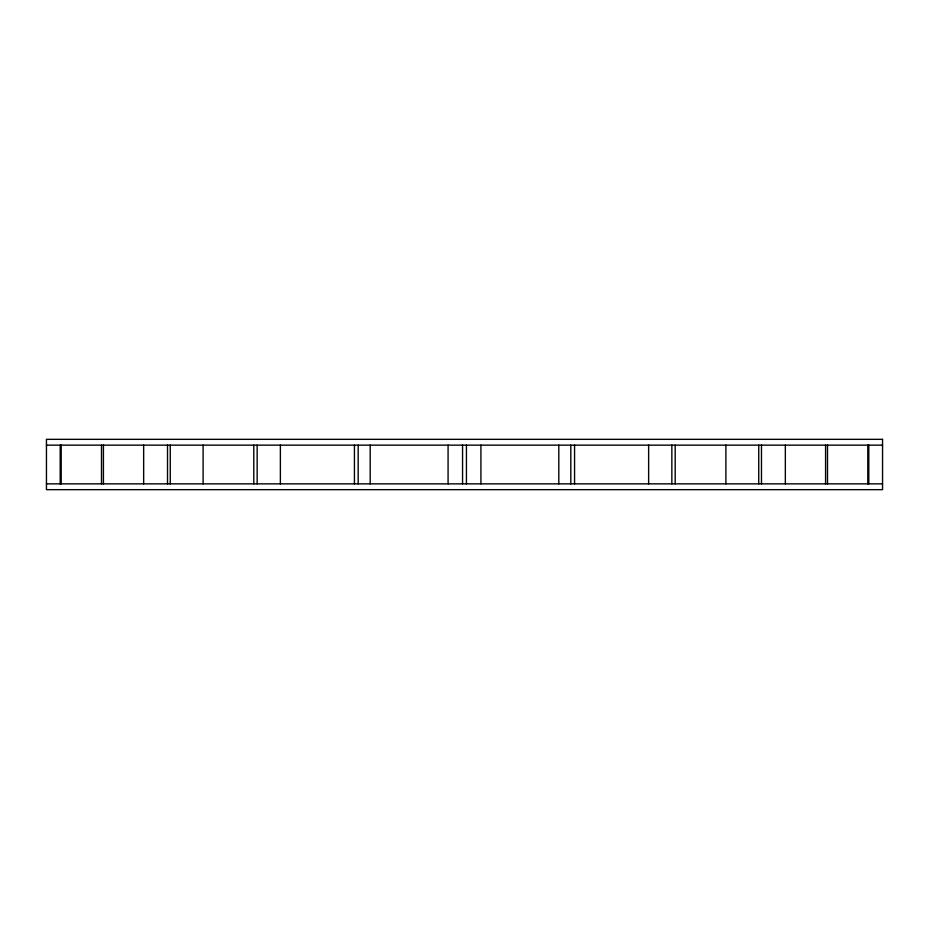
<?xml version="1.0" encoding="UTF-8"?>
<svg xmlns="http://www.w3.org/2000/svg" width="929" height="929" viewBox="0 0 929 929"><rect width="100%" height="100%" fill="white"/><g stroke="black" fill="none" stroke-linecap="round" stroke-linejoin="round"><path stroke-width="1.39" d="M46.45 445.142L882.55 445.142M46.45 483.858L882.55 483.858M868.801 445.142L868.801 483.858M867.802 445.142L867.802 483.858M827.507 445.142L827.507 483.858M825.579 445.142L825.579 483.858M785.342 445.142L785.342 483.858M761.478 445.142L761.478 483.858M758.738 445.142L758.738 483.858M725.897 445.142L725.897 483.858M675.197 445.142L675.197 483.858M671.853 445.142L671.853 483.858M648.628 445.142L648.628 483.858M574.563 445.142L574.563 483.858M570.824 445.142L570.824 483.858M558.805 445.142L558.805 483.858M480.92 445.142L480.92 483.858M466.439 445.142L466.439 483.858M462.561 445.142L462.561 483.858M448.08 445.142L448.08 483.858M370.195 445.142L370.195 483.858M358.176 445.142L358.176 483.858M354.437 445.142L354.437 483.858M280.372 445.142L280.372 483.858M257.147 445.142L257.147 483.858M253.803 445.142L253.803 483.858M203.103 445.142L203.103 483.858M170.262 445.142L170.262 483.858M167.522 445.142L167.522 483.858M143.658 445.142L143.658 483.858M103.421 445.142L103.421 483.858M101.493 445.142L101.493 483.858M61.198 445.142L61.198 483.858M60.199 445.142L60.199 483.858M882.55 439.336L46.45 439.336L46.45 489.664L882.55 489.664L882.55 439.336"/></g></svg>
